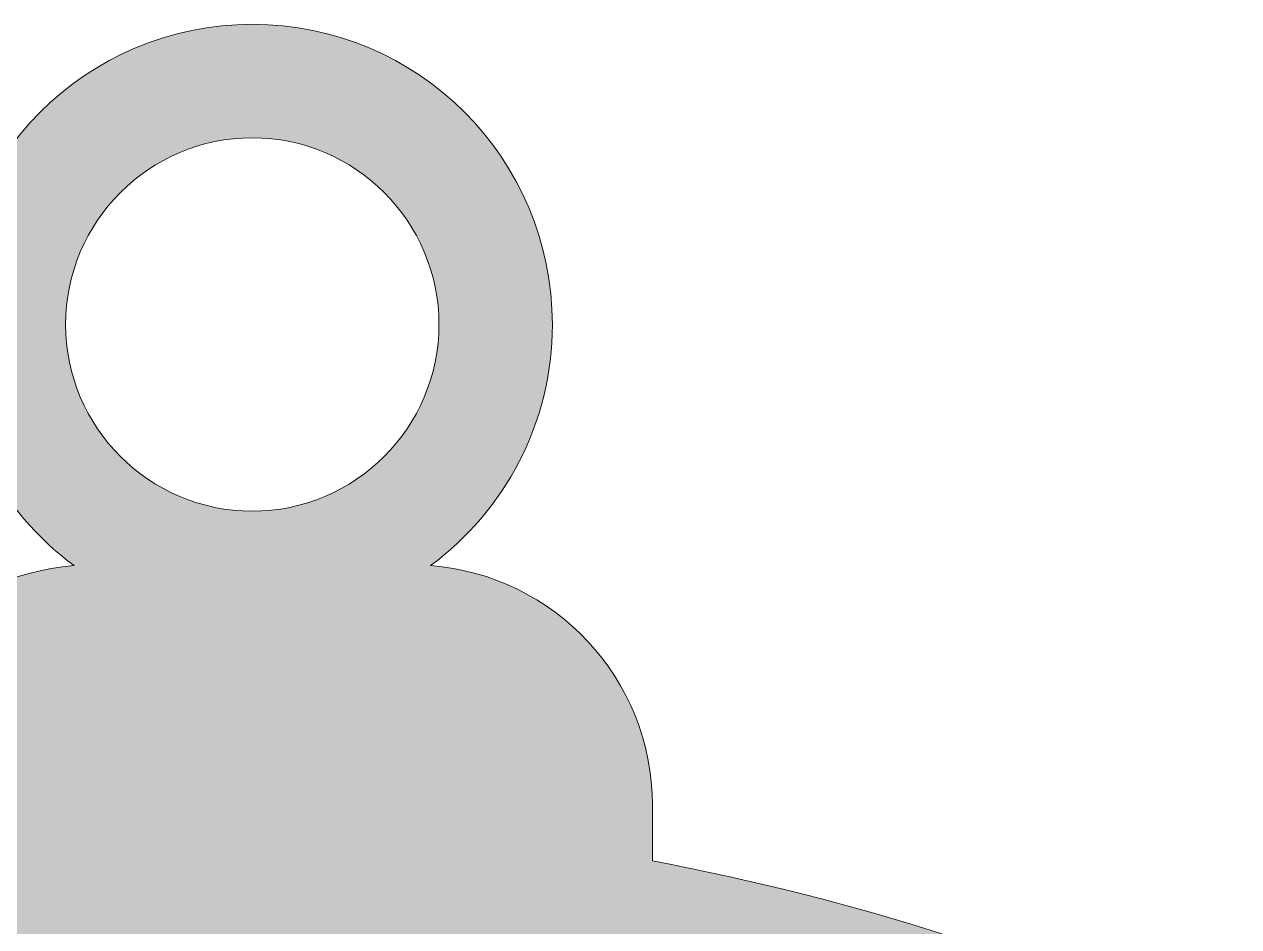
# Model space of a CAD drawing. Header units: millimetres. Extents: x 31 to 225, y -115 to -14.
# Drawn here: x 177.55 to 202.32, y -32.14 to -13.74 of the extents above; entities that cross this region are included whole.
import ezdxf

# ---------------------------------------------------------------- set-up
doc = ezdxf.new("R2010")
doc.units = ezdxf.units.MM
doc.header["$MEASUREMENT"] = 0
doc.layers.add('Layer 1', color=7, linetype='Continuous')

msp = doc.modelspace()

# ---------------------------------------------------------------- hatches: boundary and pattern name
at = {"layer": 'Layer 1'}
h = msp.add_hatch(color=2, dxfattribs=at)
h.dxf.hatch_style = 2
edge = h.paths.add_edge_path()
edge.add_spline(control_points=[(211.735, -40.876), (205.828, -35.752), (198.704, -32.392), (190.364, -30.797), (190.364, -30.797), (190.364, -29.654), (190.364, -29.654), (190.364, -27.087), (188.359, -24.969), (185.839, -24.777), (187.344, -23.662), (188.323, -21.878), (188.323, -19.861), (188.323, -16.481), (185.583, -13.74), (182.203, -13.74), (178.822, -13.74), (176.082, -16.481), (176.082, -19.861), (176.082, -21.878), (177.062, -23.662), (178.567, -24.777), (176.046, -24.969), (174.042, -27.087), (174.042, -29.654), (174.042, -29.654), (174.042, -29.716), (174.042, -29.716), (174.042, -29.716), (140.3, -29.716), (140.3, -29.716), (140.3, -29.716), (140.3, -114.865), (140.3, -114.865), (140.3, -114.865), (177.219, -114.865), (177.219, -114.865), (186.464, -114.865), (194.634, -113.223), (201.73, -109.939), (206.311, -107.871), (210.315, -105.094), (213.742, -101.606), (217.168, -98.119), (219.833, -93.933), (221.74, -89.047), (223.645, -84.161), (224.598, -78.555), (224.598, -72.23), (224.598, -58.768), (220.31, -48.317), (211.735, -40.876)], knot_values=[0, 0, 0, 0, 1, 1, 1, 2, 2, 2, 3, 3, 3, 4, 4, 4, 5, 5, 5, 6, 6, 6, 7, 7, 7, 8, 8, 8, 9, 9, 9, 10, 10, 10, 11, 11, 11, 12, 12, 12, 13, 13, 13, 14, 14, 14, 15, 15, 15, 16, 16, 16, 17, 17, 17, 17], degree=3, periodic=1)
edge = h.paths.add_edge_path()
edge.add_spline(control_points=[(178.395, -19.861), (178.395, -17.762), (180.103, -16.054), (182.203, -16.054), (184.302, -16.054), (186.01, -17.762), (186.01, -19.861), (186.01, -21.96), (184.302, -23.668), (182.203, -23.668), (180.103, -23.668), (178.395, -21.96), (178.395, -19.861)], knot_values=[0, 0, 0, 0, 1, 1, 1, 2, 2, 2, 3, 3, 3, 4, 4, 4, 4], degree=3, periodic=1)
edge = h.paths.add_edge_path()
edge.add_spline(control_points=[(191.572, -87.07), (188.734, -91.045), (184.557, -93.031), (179.043, -93.031), (179.043, -93.031), (168.46, -93.031), (168.46, -93.031), (168.46, -93.031), (168.46, -51.551), (168.46, -51.551), (168.46, -51.551), (177.705, -51.551), (177.705, -51.551), (183.625, -51.551), (188.126, -53.558), (191.208, -57.572), (194.289, -61.586), (195.83, -66.553), (195.83, -72.473), (195.83, -78.231), (194.41, -83.097), (191.572, -87.07)], knot_values=[0, 0, 0, 0, 1, 1, 1, 2, 2, 2, 3, 3, 3, 4, 4, 4, 5, 5, 5, 6, 6, 6, 7, 7, 7, 7], degree=3, periodic=1)

# ---------------------------------------------------------------- linework, layer by layer
at = {"layer": 'Layer 1', "lineweight": 0}
for points, knots in [([(211.735, -40.876), (205.828, -35.752), (198.704, -32.392), (190.364, -30.797), (190.364, -30.797), (190.364, -29.654), (190.364, -29.654), (190.364, -27.087), (188.359, -24.969), (185.839, -24.777), (187.344, -23.662), (188.323, -21.878), (188.323, -19.861), (188.323, -16.481), (185.583, -13.74), (182.203, -13.74), (178.822, -13.74), (176.082, -16.481), (176.082, -19.861), (176.082, -21.878), (177.062, -23.662), (178.567, -24.777), (176.046, -24.969), (174.042, -27.087), (174.042, -29.654), (174.042, -29.654), (174.042, -29.716), (174.042, -29.716), (174.042, -29.716), (140.3, -29.716), (140.3, -29.716), (140.3, -29.716), (140.3, -114.865), (140.3, -114.865), (140.3, -114.865), (177.219, -114.865), (177.219, -114.865), (186.464, -114.865), (194.634, -113.223), (201.73, -109.939), (206.311, -107.871), (210.315, -105.094), (213.742, -101.606), (217.168, -98.119), (219.833, -93.933), (221.74, -89.047), (223.645, -84.161), (224.598, -78.555), (224.598, -72.23), (224.598, -58.768), (220.31, -48.317), (211.735, -40.876)], [0, 0, 0, 0, 1, 1, 1, 2, 2, 2, 3, 3, 3, 4, 4, 4, 5, 5, 5, 6, 6, 6, 7, 7, 7, 8, 8, 8, 9, 9, 9, 10, 10, 10, 11, 11, 11, 12, 12, 12, 13, 13, 13, 14, 14, 14, 15, 15, 15, 16, 16, 16, 17, 17, 17, 17]), ([(178.395, -19.861), (178.395, -17.762), (180.103, -16.054), (182.203, -16.054), (184.302, -16.054), (186.01, -17.762), (186.01, -19.861), (186.01, -21.96), (184.302, -23.668), (182.203, -23.668), (180.103, -23.668), (178.395, -21.96), (178.395, -19.861)], [0, 0, 0, 0, 1, 1, 1, 2, 2, 2, 3, 3, 3, 4, 4, 4, 4])]:
    msp.add_open_spline(points, degree=3, knots=knots, dxfattribs=at)

doc.saveas('drawing.dxf')
